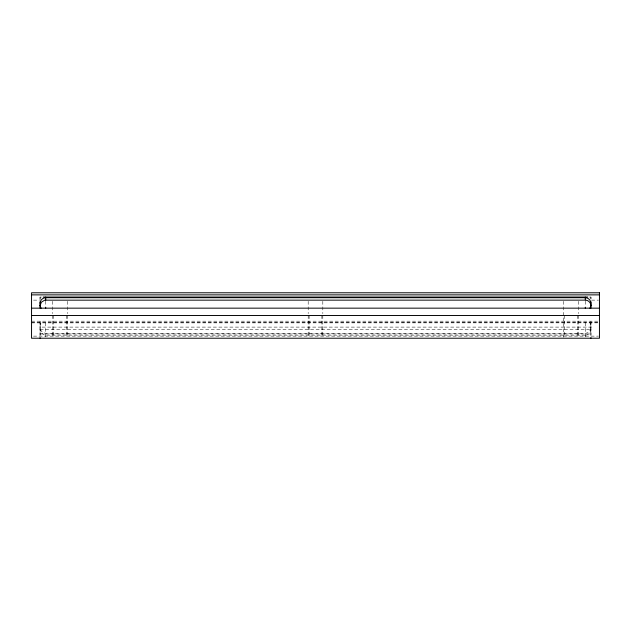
<?xml version="1.0" encoding="UTF-8"?>
<svg xmlns="http://www.w3.org/2000/svg" width="631" height="631" viewBox="0 0 631 631"><rect width="100%" height="100%" fill="white"/><g stroke="black" fill="none" stroke-linecap="round" stroke-linejoin="round"><path stroke-width="0.47" stroke-dasharray="3.15 2.37" d="M40.068 335.298L40.068 333.129M40.068 331.37L40.068 327.607L40.494 329.768L41.733 331.622L43.515 332.829L45.692 333.286L585.292 333.286L587.422 332.852L589.267 331.622L590.506 329.768L590.932 327.607L590.932 331.37M40.068 327.481L40.068 326.188M40.068 324.586L40.068 322.883M40.068 298.739L40.068 297.043L42.64 297.043M590.932 335.298L590.932 333.129M590.932 327.481L590.932 326.188M590.932 324.586L590.932 322.883M590.932 298.739L590.932 297.043L588.36 297.043M590.932 329.453C591.208 332.482 587.863 335.195 585.639 335.116M33.522 300.127L39.438 300.127M591.562 300.127L598.464 300.127M31.55 321.179L598.464 321.179M31.55 322.599L598.464 322.599M31.55 322.883L598.488 322.843M40.068 329.453L590.932 329.697M40.068 333.957L590.932 333.957M585.252 335.132L45.195 335.108A4.172 2.95 0 0 1 44.533 335.006L41.362 333.065L40.076 329.69M33.522 336.126L598.464 336.126M590.932 297.043L590.932 299.031M590.932 321.179L590.932 338.216M585.252 301.208L585.252 306.769M585.252 322.843L585.252 336.867M578.367 301.303L578.367 313.607M578.367 315.5L578.367 337.269M577.444 315.5L577.444 337.269M564.666 315.5L564.666 337.269M563.743 301.303L563.743 337.269M322.812 301.303L322.812 313.607M322.812 315.5L322.812 337.269M321.889 315.5L321.889 337.269M309.111 315.5L309.111 337.269M308.188 301.303L308.188 313.607M308.188 315.5L308.188 337.269M67.257 301.303L67.257 313.607M67.257 315.5L67.257 337.269M66.334 315.5L66.334 337.269M53.556 315.5L53.556 337.269M52.633 301.303L52.633 313.607M52.633 315.5L52.633 337.269M45.747 301.208L45.747 306.769M45.747 322.843L45.747 336.867M40.068 297.043L40.068 299.962M40.068 321.179L40.068 338.216M40.116 326.18A10.08 7.13 0 0 1 41.141 322.835M589.859 322.835A10.08 7.13 0 0 1 590.884 326.18M590.932 328.033A11.287 7.982 0 0 0 590.853 327.103L40.147 327.103A11.287 7.982 0 0 0 40.068 328.033"/><path stroke-width="0.95" d="M40.068 305.806L41.323 302.249L44.533 300.253A4.172 2.95 0 0 1 45.156 300.159L585.252 300.127L585.252 297.043M40.068 303.393C39.982 300.348 42.727 297.651 45.747 297.714L585.252 297.714C588.273 297.651 591.018 300.348 590.932 303.393M31.55 294.874L599.45 294.874M43.137 297.043L587.863 297.043M31.55 308.157L599.45 308.157M31.55 315.5L599.45 315.5M585.615 300.135C588.51 300.261 591.002 302.896 590.932 305.806M590.932 301.807L590.932 307.226A11.287 7.982 0 0 1 590.853 308.157M590.932 337.672L590.932 338.216M585.252 307.463L585.252 308.157M45.747 297.043L45.747 300.127M45.747 307.463L45.747 308.157M40.068 301.807L40.068 307.226A11.287 7.982 0 0 0 40.147 308.157M40.068 337.672L40.068 338.216M41.141 308.165A10.08 7.13 0 0 1 40.116 304.82M590.884 304.82A10.08 7.13 0 0 1 589.859 308.165M599.45 292.784L31.55 292.784L31.55 338.216L599.45 338.216L599.45 292.784"/></g></svg>
